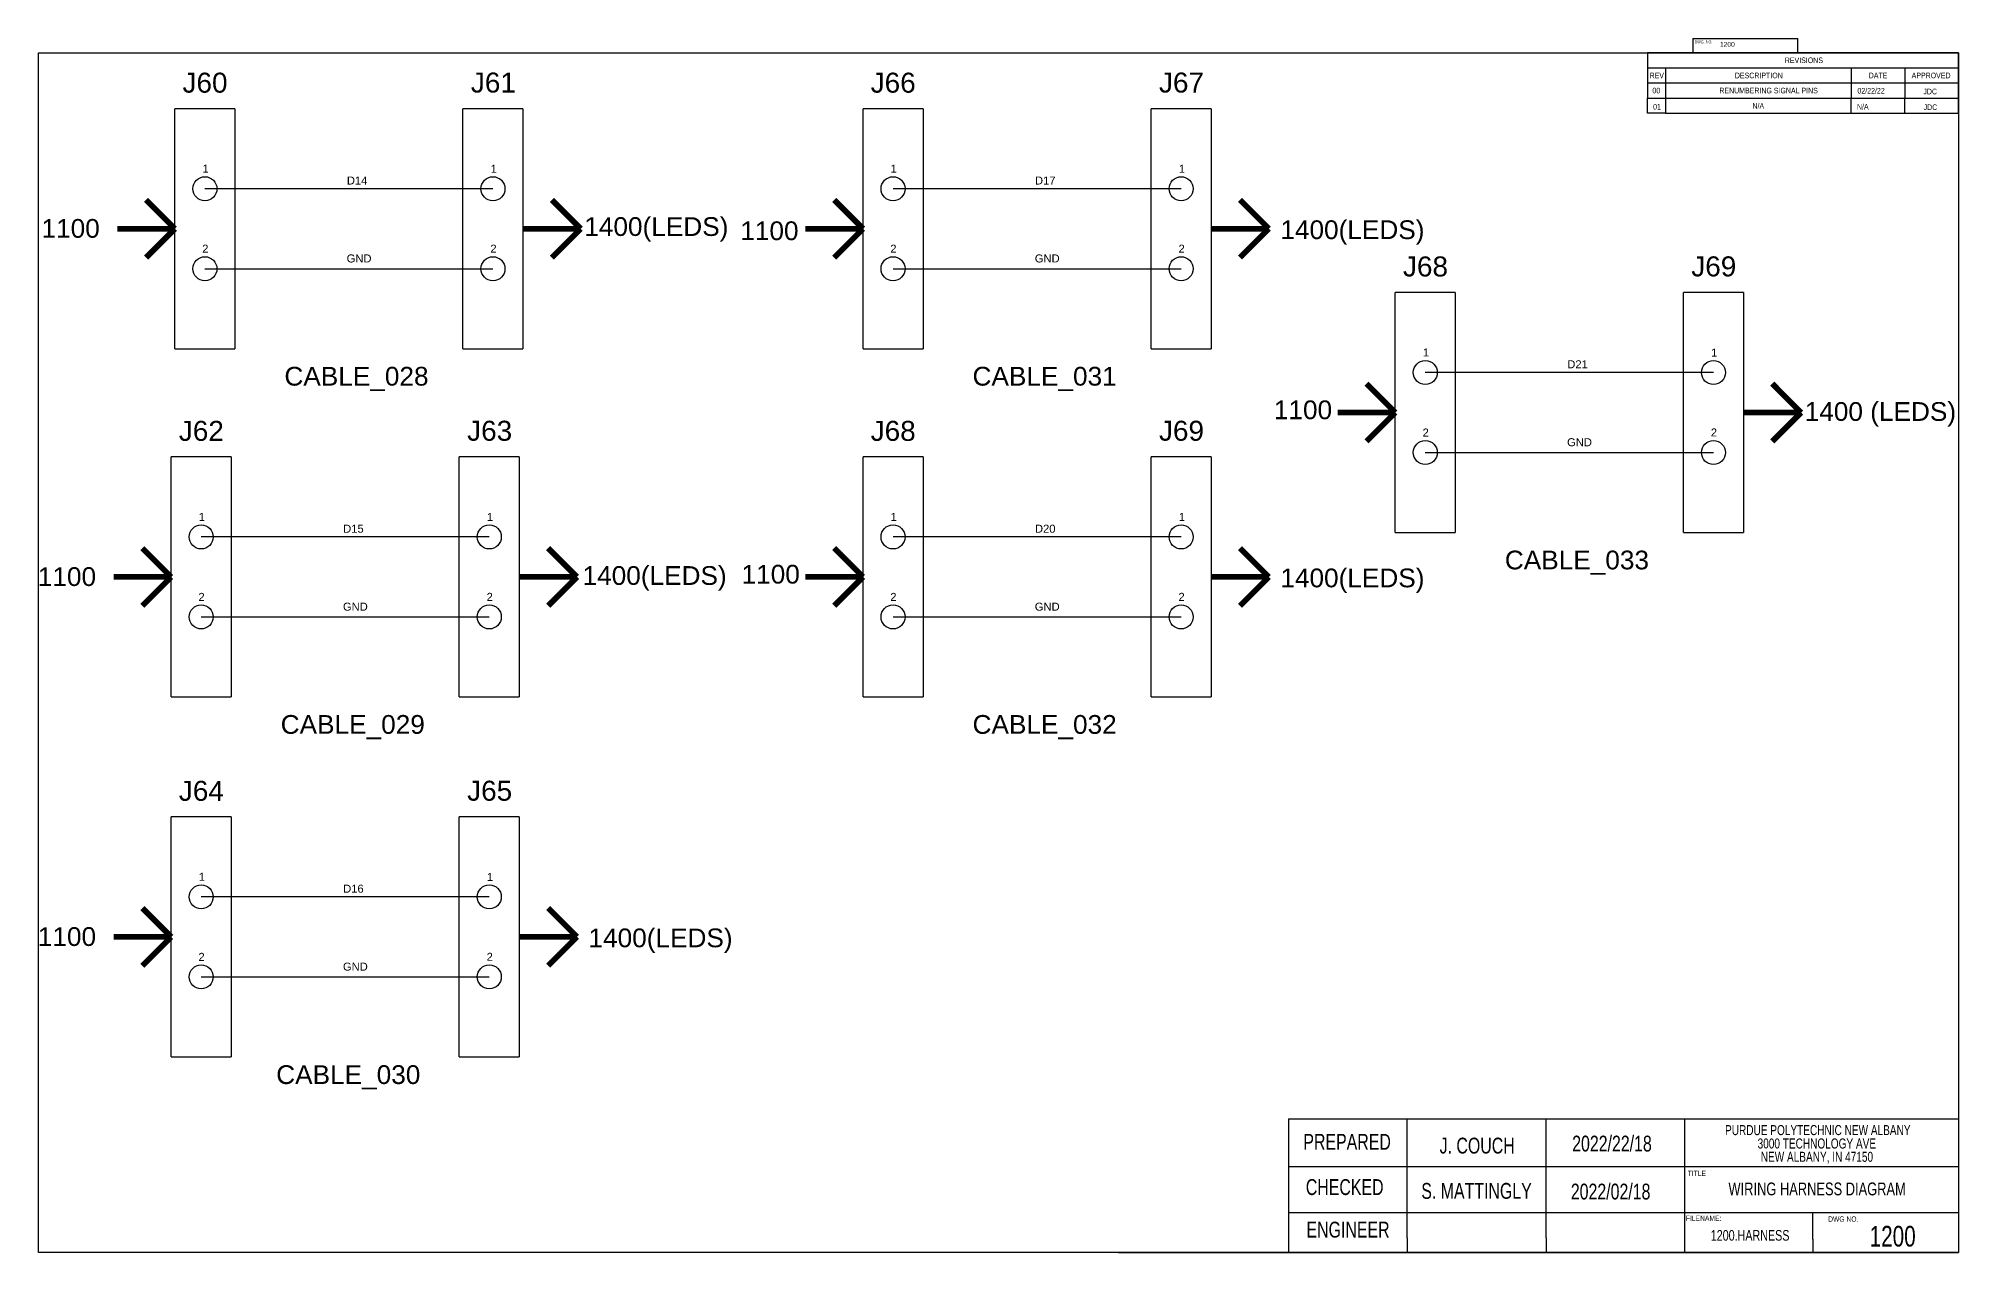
# Model space of a CAD drawing. Header units: inches. Extents: x 2.5 to 91.5, y 2.4 to 32.8.
# Drawn here: x 2.51 to 50.51, y 2.44 to 32.79 of the extents above; entities that cross this region are included whole.
import ezdxf

# ---------------------------------------------------------------- set-up
doc = ezdxf.new("R2010")
doc.units = ezdxf.units.IN
doc.header["$MEASUREMENT"] = 0
doc.layers.add('SLD-0', color=7, linetype='Continuous')
doc.styles.add('SLDTEXTSTYLE0', font='TXT', dxfattribs={"width": 0.75})
doc.styles.get("Standard").update_dxf_attribs({"font": 'arial.ttf'})

# ---------------------------------------------------------------- blocks, each defined once
blk = doc.blocks.new('SW_TABLEANNOTATION_0')
at = {"color": 0, "linetype": 'Continuous', "lineweight": 25}
for p, q in [((0, 0), (0, -0.338)), ((0, 0), (0.4, 0)), ((0, 0), (0, -1.015)), ((6.955, 0), (0, 0)), ((0.4, 0), (4.55, 0)), ((4.55, 0), (5.75, 0)), ((5.75, 0), (6.955, 0)), ((6.955, 0), (6.955, -0.338)), ((6.955, -1.015), (6.955, 0)), ((0, -0.338), (0, -0.677)), ((0, -0.338), (0.4, -0.338)), ((0.4, -0.338), (0.4, -0.677)), ((0.4, -0.338), (4.55, -0.338)), ((4.55, -0.338), (4.55, -0.677)), ((4.55, -0.338), (5.75, -0.338)), ((5.75, -0.338), (5.75, -0.677)), ((5.75, -0.338), (6.955, -0.338)), ((6.955, -0.338), (6.955, -0.677)), ((0, -0.677), (0.4, -0.677)), ((0, -0.677), (0, -1.015)), ((0, -0.677), (6.955, -0.677)), ((0.4, -0.677), (4.55, -0.677)), ((0.4, -0.677), (0.4, -1.015)), ((4.55, -0.677), (5.75, -0.677)), ((4.55, -0.677), (4.55, -1.015)), ((5.75, -0.677), (6.955, -0.677)), ((5.75, -0.677), (5.75, -1.015)), ((6.955, -0.677), (6.955, -1.015)), ((0, -1.015), (0.4, -1.015)), ((0, -1.015), (6.955, -1.015)), ((0.4, -1.015), (4.55, -1.015)), ((0.4, -1.015), (0.4, -1.354)), ((4.55, -1.015), (5.75, -1.015)), ((5.75, -1.015), (6.955, -1.015))]:
    blk.add_line(p, q, dxfattribs=at)
for p, q in [((0, -1.354), (0, -1.015)), ((4.55, -1.354), (4.55, -1.015)), ((5.75, -1.354), (5.75, -1.015)), ((6.955, -1.354), (6.955, -1.015)), ((0.4, -1.354), (0, -1.354)), ((0.4, -1.354), (4.55, -1.354)), ((4.55, -1.354), (5.75, -1.354)), ((5.75, -1.354), (6.955, -1.354))]:
    blk.add_line(p, q)
at = {"color": 0, "linetype": 'Continuous', "lineweight": 18, "char_height": 0.125, "attachment_point": 1, "style": 'SLDTEXTSTYLE0'}
for s, insert in [('REVISIONS', (3.069, -0.107)), ('REV', (0.046, -0.446)), ('00', (0.108, -0.784)), ('DESCRIPTION', (1.952, -0.446)), ('DATE', (4.946, -0.446)), ('APPROVED', (5.904, -0.446)), ('01', (0.125, -1.145))]:
    blk.add_mtext(s, dxfattribs=dict(at, insert=insert))
at = {"color": 0, "linetype": 'Continuous', "lineweight": 18, "char_height": 0.125, "width": 2.42309, "attachment_point": 1, "style": 'SLDTEXTSTYLE0'}
for s, insert in [('RENUMBERING SIGNAL PINS', (1.605, -0.784)), ('02/22/22', (4.693, -0.788)), ('JDC', (6.167, -0.805)), ('N/A', (2.346, -1.128)), ('N/A', (4.682, -1.145)), ('JDC', (6.172, -1.156))]:
    blk.add_mtext(s, dxfattribs=dict(at, insert=insert))
blk = doc.blocks.new('SW_NOTE_0_8')
at = {"layer": 'SLD-0', "color": 0, "char_height": 0.125, "attachment_point": 2, "style": 'SLDTEXTSTYLE0'}
for s, insert in [('PURDUE POLYTECHNIC NEW ALBANY', (1.434, 0.161)), ('3000 TECHNOLOGY AVE', (1.422, -0.006)), ('NEW ALBANY, IN 47150', (1.423, -0.172))]:
    blk.add_mtext(s, dxfattribs=dict(at, insert=insert))

msp = doc.modelspace()

# ---------------------------------------------------------------- linework, layer by layer
for p, q in [((43.861, 32.794), (43.861, 32.436)), ((2.508, 24.436), (2.508, 32.436)), ((2.508, 32.436), (50.508, 32.436)), ((50.508, 32.436), (50.508, 2.436)), ((7.421, 31.035), (5.921, 31.035)), ((5.921, 25.035), (5.921, 31.035)), ((14.622, 31.035), (13.122, 31.035)), ((13.122, 25.035), (13.122, 31.035)), ((24.622, 31.035), (23.122, 31.035)), ((23.122, 25.035), (23.122, 31.035)), ((31.824, 31.035), (30.324, 31.035)), ((30.324, 25.035), (30.324, 31.035)), ((37.928, 26.439), (36.428, 26.439)), ((36.428, 20.439), (36.428, 26.439)), ((45.13, 26.439), (43.63, 26.439)), ((43.63, 20.439), (43.63, 26.439)), ((5.921, 25.035), (7.421, 25.035)), ((13.122, 25.035), (14.622, 25.035)), ((23.122, 25.035), (24.622, 25.035)), ((30.324, 25.035), (31.824, 25.035)), ((2.508, 2.436), (2.508, 24.436)), ((7.328, 22.329), (5.828, 22.329)), ((5.828, 16.329), (5.828, 22.329)), ((14.53, 22.329), (13.03, 22.329)), ((13.03, 16.329), (13.03, 22.329)), ((24.622, 22.329), (23.122, 22.329)), ((23.122, 16.329), (23.122, 22.329)), ((31.824, 22.329), (30.324, 22.329)), ((30.324, 16.329), (30.324, 22.329)), ((36.428, 20.439), (37.928, 20.439)), ((43.63, 20.439), (45.13, 20.439)), ((5.828, 16.329), (7.328, 16.329)), ((13.03, 16.329), (14.53, 16.329)), ((23.122, 16.329), (24.622, 16.329)), ((30.324, 16.329), (31.824, 16.329)), ((7.328, 13.329), (5.828, 13.329)), ((5.828, 7.329), (5.828, 13.329)), ((14.53, 13.329), (13.03, 13.329)), ((13.03, 7.329), (13.03, 13.329)), ((5.828, 7.329), (7.328, 7.329)), ((13.03, 7.329), (14.53, 7.329)), ((33.755, 5.777), (33.755, 2.436)), ((40.324, 5.777), (50.508, 5.777)), ((36.508, 2.436), (2.508, 2.436)), ((29.508, 2.436), (50.508, 2.436)), ((50.508, 2.436), (36.05, 2.436)), ((36.728, 2.804), (36.728, 2.436)), ((40.196, 2.804), (40.196, 2.436)), ((46.865, 2.77), (46.865, 2.436)), ((50.508, 2.436), (50.508, 2.436))]:
    msp.add_line(p, q)
at = {"color": 152, "true_color": 0x2776bb}
for p, q in [((13.872, 29.035), (6.671, 29.035)), ((31.074, 29.035), (23.872, 29.035)), ((44.38, 24.439), (37.178, 24.439)), ((13.78, 20.329), (6.578, 20.329)), ((31.074, 20.329), (23.872, 20.329)), ((13.78, 11.329), (6.578, 11.329))]:
    msp.add_line(p, q, dxfattribs=at)
at = {"color": 18, "true_color": 0x000000}
for p, q in [((6.671, 27.035), (13.872, 27.035)), ((23.872, 27.035), (31.074, 27.035)), ((37.178, 22.439), (44.38, 22.439)), ((6.578, 18.329), (13.78, 18.329)), ((23.872, 18.329), (31.074, 18.329)), ((6.578, 9.329), (13.78, 9.329))]:
    msp.add_line(p, q, dxfattribs=at)
for points in [[(7.421, 31.035), (7.421, 25.035)], [(14.622, 31.035), (14.622, 25.035)], [(24.622, 31.035), (24.622, 25.035)], [(31.824, 31.035), (31.824, 25.035)], [(37.928, 26.439), (37.928, 20.439)], [(45.13, 26.439), (45.13, 20.439)], [(7.328, 22.329), (7.328, 16.329)], [(14.53, 22.329), (14.53, 16.329)], [(24.622, 22.329), (24.622, 16.329)], [(31.824, 22.329), (31.824, 16.329)], [(7.328, 13.329), (7.328, 7.329)], [(14.53, 13.329), (14.53, 7.329)]]:
    msp.add_lwpolyline(points)
at = {"const_width": 0.144}
for points in [[(5.921, 28.035), (5.199, 28.756)], [(16.065, 28.035), (15.343, 28.756)], [(23.122, 28.035), (22.401, 28.756)], [(33.266, 28.035), (32.545, 28.756)], [(5.921, 28.035), (4.478, 28.035)], [(5.921, 28.035), (5.199, 27.314)], [(16.065, 28.035), (14.622, 28.035)], [(16.065, 28.035), (15.343, 27.314)], [(23.122, 28.035), (21.68, 28.035)], [(23.122, 28.035), (22.401, 27.314)], [(33.266, 28.035), (31.824, 28.035)], [(33.266, 28.035), (32.545, 27.314)], [(36.428, 23.439), (35.707, 24.161)], [(46.572, 23.439), (45.851, 24.161)], [(36.428, 23.439), (34.986, 23.439)], [(36.428, 23.439), (35.707, 22.718)], [(46.572, 23.439), (45.13, 23.439)], [(46.572, 23.439), (45.851, 22.718)], [(5.828, 19.329), (5.107, 20.05)], [(15.972, 19.329), (15.251, 20.05)], [(23.122, 19.329), (22.401, 20.05)], [(33.266, 19.329), (32.545, 20.05)], [(5.828, 19.329), (4.386, 19.329)], [(5.828, 19.329), (5.107, 18.608)], [(15.972, 19.329), (14.53, 19.329)], [(15.972, 19.329), (15.251, 18.608)], [(23.122, 19.329), (21.68, 19.329)], [(23.122, 19.329), (22.401, 18.608)], [(33.266, 19.329), (31.824, 19.329)], [(33.266, 19.329), (32.545, 18.608)], [(5.828, 10.329), (5.107, 11.05)], [(15.972, 10.329), (15.251, 11.05)], [(5.828, 10.329), (4.386, 10.329)], [(5.828, 10.329), (5.107, 9.608)], [(15.972, 10.329), (14.53, 10.329)], [(15.972, 10.329), (15.251, 9.608)]]:
    msp.add_lwpolyline(points, dxfattribs=at)
for centre in [(6.671, 29.035), (13.872, 29.035), (23.872, 29.035), (31.074, 29.035), (6.671, 27.035), (13.872, 27.035), (23.872, 27.035), (31.074, 27.035), (37.178, 24.439), (44.38, 24.439), (37.178, 22.439), (44.38, 22.439), (6.578, 20.329), (13.78, 20.329), (23.872, 20.329), (31.074, 20.329), (6.578, 18.329), (13.78, 18.329), (23.872, 18.329), (31.074, 18.329), (6.578, 11.329), (13.78, 11.329), (6.578, 9.329), (13.78, 9.329)]:
    msp.add_circle(centre, 0.3)
at = {"layer": 'SLD-0', "color": 7, "linetype": 'Continuous', "lineweight": 25}
for p, q in [((43.861, 32.794), (46.49, 32.794)), ((46.49, 32.436), (46.49, 32.794)), ((33.755, 5.777), (43.665, 5.777)), ((33.755, 5.777), (43.665, 5.777)), ((36.728, 2.804), (36.728, 5.777)), ((40.196, 2.804), (40.196, 5.777)), ((43.665, 2.436), (43.665, 5.777)), ((33.755, 4.585), (43.665, 4.585)), ((43.665, 4.585), (50.508, 4.585)), ((33.755, 3.438), (43.665, 3.438)), ((43.665, 3.438), (50.508, 3.438)), ((46.865, 2.77), (46.865, 3.438))]:
    msp.add_line(p, q, dxfattribs=at)

# ---------------------------------------------------------------- block references
at = {"color": 7, "linetype": 'Continuous', "lineweight": 18, "xscale": 1.118033988749895, "yscale": 1.118033988749895, "zscale": 1.118033988749895}
msp.add_blockref('SW_TABLEANNOTATION_0', (42.733, 32.436), dxfattribs=at)
at = {"layer": 'SLD-0', "xscale": 2.004782487836321, "yscale": 2.004782487836321, "zscale": 1.603825990269057}
msp.add_blockref('SW_NOTE_0_8', (44.114, 5.301), dxfattribs=at)

# ---------------------------------------------------------------- texts
for s, height, p in [('1400(LEDS)', 0.4687, (16.154, 27.855)), ('1100', 0.4687, (2.586, 27.809)), ('1100', 0.4687, (20.054, 27.75)), ('1400(LEDS)', 0.4687, (33.554, 27.776)), ('CABLE_028', 0.4687, (8.658, 24.113)), ('CABLE_031', 0.4687, (25.86, 24.113)), ('1100', 0.4687, (33.392, 23.273)), ('1400 (LEDS)', 0.46872, (46.661, 23.231)), ('CABLE_033', 0.4687, (39.166, 19.518)), ('1100', 0.4687, (2.494, 19.103)), ('1400(LEDS)', 0.4687, (16.111, 19.13)), ('1100', 0.4687, (20.086, 19.163)), ('1400(LEDS)', 0.4687, (33.554, 19.07)), ('CABLE_029', 0.4687, (8.565, 15.407)), ('CABLE_032', 0.4687, (25.86, 15.407)), ('1100', 0.4687, (2.494, 10.103)), ('1400(LEDS)', 0.4687, (16.259, 10.07)), ('CABLE_030', 0.4687, (8.453, 6.651))]:
    msp.add_text(s, height=height).set_placement(p)
at = {"attachment_point": 1}
for s, width, gutter_width, heights, insert, char_height in [('1200', 1.61993, 0.534, [0], (44.543, 32.705), 0.1195), ('J60', 0.24175, 1, [0.204], (6.111, 31.937), 0.5), ('J61', 0.24175, 1, [0.204], (13.319, 31.94), 0.5), ('J66', 0.24175, 1, [0.204], (23.313, 31.937), 0.5), ('J67', 0.24175, 1, [0.204], (30.52, 31.94), 0.5), ('1', 0.1052, 1, [0], (6.609, 29.637), 0.2), ('\\pxt1;D14', 1.23567, 1, [0], (10.22, 29.341), 0.2), ('1', 0.1052, 1, [0], (13.814, 29.635), 0.2), ('1', 0.1052, 1, [0], (23.81, 29.637), 0.2), ('D17', 1.23567, 1, [0], (27.421, 29.341), 0.2), ('1', 0.1052, 1, [0], (31.015, 29.635), 0.2), ('2', 0.1052, 1, [0], (6.603, 27.636), 0.2), ('\\pxt1;GND', 1.23567, 1, [0], (10.214, 27.392), 0.2), ('2', 0.1052, 1, [0], (13.806, 27.637), 0.2), ('2', 0.1052, 1, [0], (23.804, 27.636), 0.2), ('\\pxt1;GND', 1.23567, 1, [0], (27.416, 27.392), 0.2), ('2', 0.1052, 1, [0], (31.008, 27.637), 0.2), ('J68', 0.24175, 1, [0.204], (36.619, 27.342), 0.5), ('J69', 0.24175, 1, [0.204], (43.826, 27.344), 0.5), ('1', 0.1052, 1, [0], (37.116, 25.042), 0.2), ('1', 0.1052, 1, [0], (44.321, 25.04), 0.2), ('\\pxt1;D21', 1.23567, 1, [0], (40.727, 24.746), 0.2), ('J62', 0.24175, 1, [0.204], (6.019, 23.231), 0.5), ('J63', 0.24175, 1, [0.204], (13.226, 23.234), 0.5), ('J68', 0.24175, 1, [0.204], (23.313, 23.231), 0.5), ('J69', 0.24175, 1, [0.204], (30.52, 23.234), 0.5), ('2', 0.1052, 1, [0], (37.11, 23.04), 0.2), ('2', 0.1052, 1, [0], (44.314, 23.041), 0.2), ('\\pxt1;GND', 1.23567, 1, [0], (40.722, 22.797), 0.2), ('1', 0.1052, 1, [0], (6.516, 20.931), 0.2), ('1', 0.1052, 1, [0], (13.721, 20.929), 0.2), ('1', 0.1052, 1, [0], (23.81, 20.931), 0.2), ('1', 0.1052, 1, [0], (31.015, 20.929), 0.2), ('\\pxt1;D15', 1.23567, 1, [0], (10.127, 20.635), 0.2), ('\\pxt1;D20', 1.23567, 1, [0], (27.421, 20.635), 0.2), ('2', 0.1052, 1, [0], (6.51, 18.93), 0.2), ('2', 0.1052, 1, [0], (13.713, 18.931), 0.2), ('2', 0.1052, 1, [0], (23.804, 18.93), 0.2), ('2', 0.1052, 1, [0], (31.008, 18.931), 0.2), ('\\pxt1;GND', 1.23567, 1, [0], (10.121, 18.686), 0.2), ('\\pxt1;GND', 1.23567, 1, [0], (27.416, 18.686), 0.2), ('J64', 0.24175, 1, [0.204], (6.019, 14.231), 0.5), ('J65', 0.24175, 1, [0.204], (13.226, 14.234), 0.5), ('1', 0.1052, 1, [0], (6.516, 11.931), 0.2), ('D16', 1.23567, 1, [0], (10.127, 11.635), 0.2), ('1', 0.1052, 1, [0], (13.721, 11.929), 0.2), ('2', 0.1052, 1, [0], (6.51, 9.93), 0.2), ('\\pxt1;GND', 1.23567, 1, [0], (10.121, 9.686), 0.2), ('2', 0.1052, 1, [0], (13.713, 9.931), 0.2)]:
    msp.add_mtext_dynamic_manual_height_columns(s, width=width, gutter_width=gutter_width, heights=heights, dxfattribs=dict(at, insert=insert, char_height=char_height))
at = {"layer": 'SLD-0', "style": 'SLDTEXTSTYLE0'}
for s, insert, char_height, attachment_point in [('DWG. NO.', (44.131, 32.743), 0.0746, 2), ('PREPARED', (35.223, 5.404), 0.3964, 2), ('TITLE', (43.965, 4.483), 0.1337, 2), ('CHECKED', (35.162, 4.272), 0.3964, 2), ('S. MATTINGLY', (38.458, 4.177), 0.39641, 2), ('WIRING HARNESS DIAGRAM', (46.972, 4.188), 0.32077, 2), ('FILENAME:', (44.135, 3.362), 0.1337, 2), ('ENGINEER', (35.246, 3.208), 0.3964, 2), ('1200.HARNESS', (45.297, 3.001), 0.2673, 2), ('DWG NO.', (47.249, 3.341), 0.1337, 1)]:
    msp.add_mtext(s, dxfattribs=dict(at, insert=insert, char_height=char_height, attachment_point=attachment_point))
at = {"layer": 'SLD-0', "attachment_point": 2, "style": 'SLDTEXTSTYLE0'}
for s, insert, char_height, width in [('J. COUCH', (38.474, 5.309), 0.3964, 3.54431), ('2022/22/18', (41.844, 5.36), 0.3964, 2.52712), ('2022/02/18', (41.81, 4.16), 0.3964, 2.67577), ('1200', (48.86, 3.104), 0.5164, 1.77053)]:
    msp.add_mtext(s, dxfattribs=dict(at, insert=insert, char_height=char_height, width=width))

doc.saveas('drawing.dxf')
